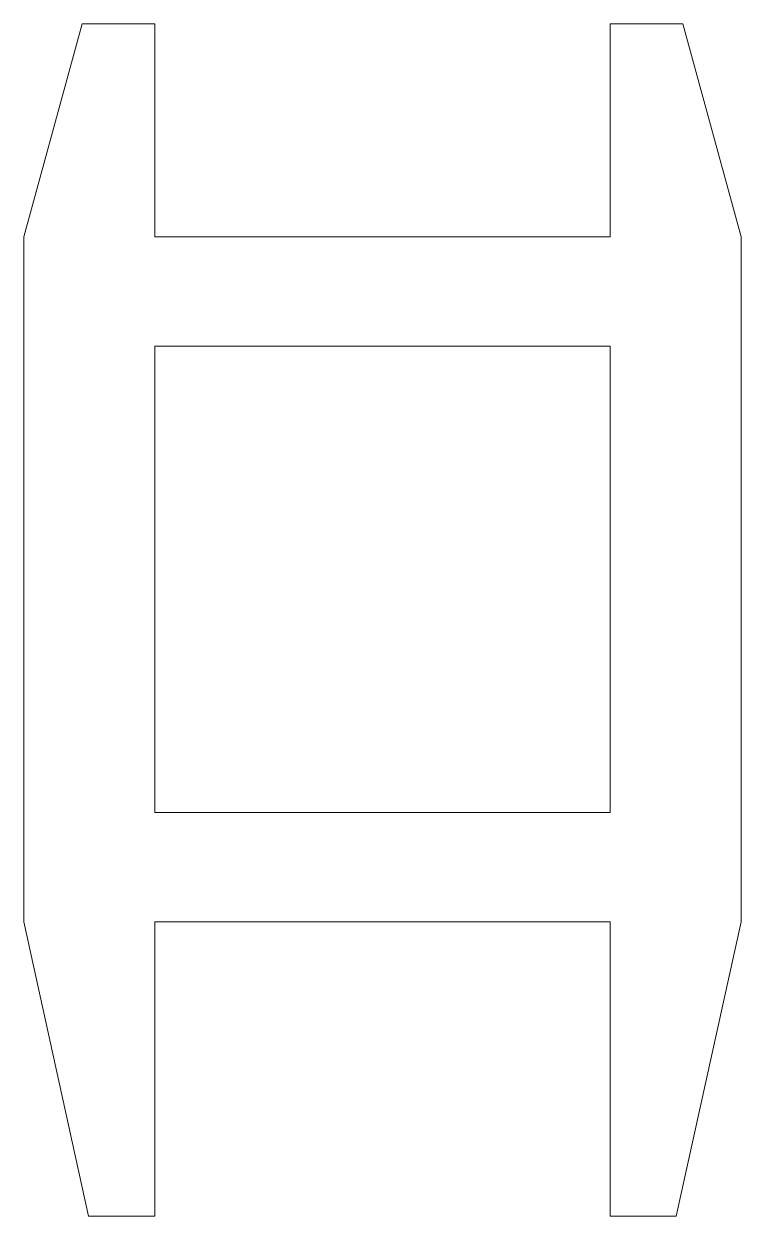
# Model space of a CAD drawing. Header units: millimetres. Extents: x 1243.6 to 1263.3, y 938.4 to 971.1.
import ezdxf

# ---------------------------------------------------------------- set-up
doc = ezdxf.new("R2010")
doc.units = ezdxf.units.MM

msp = doc.modelspace()

# ---------------------------------------------------------------- linework, layer by layer
at = {"color": 7, "linetype": 'Continuous', "lineweight": 15}
for p, q in [((1245.16, 971.126), (1243.56, 965.277)), ((1247.16, 971.126), (1245.16, 971.126)), ((1247.16, 965.277), (1247.16, 971.126)), ((1259.66, 971.126), (1259.66, 965.277)), ((1261.66, 971.126), (1259.66, 971.126)), ((1263.26, 965.277), (1261.66, 971.126)), ((1243.56, 965.277), (1243.56, 946.477)), ((1259.66, 965.277), (1247.16, 965.277)), ((1263.26, 946.477), (1263.26, 965.277)), ((1247.16, 962.277), (1247.16, 949.477)), ((1259.66, 962.277), (1247.16, 962.277)), ((1259.66, 949.477), (1259.66, 962.277)), ((1247.16, 949.477), (1259.66, 949.477)), ((1243.56, 946.477), (1245.34, 938.398)), ((1247.16, 946.477), (1259.66, 946.477)), ((1247.16, 938.398), (1247.16, 946.477)), ((1259.66, 946.477), (1259.66, 938.398)), ((1261.479, 938.398), (1263.26, 946.477)), ((1245.34, 938.398), (1247.16, 938.398)), ((1259.66, 938.398), (1261.479, 938.398))]:
    msp.add_line(p, q, dxfattribs=at)

doc.saveas('drawing.dxf')
